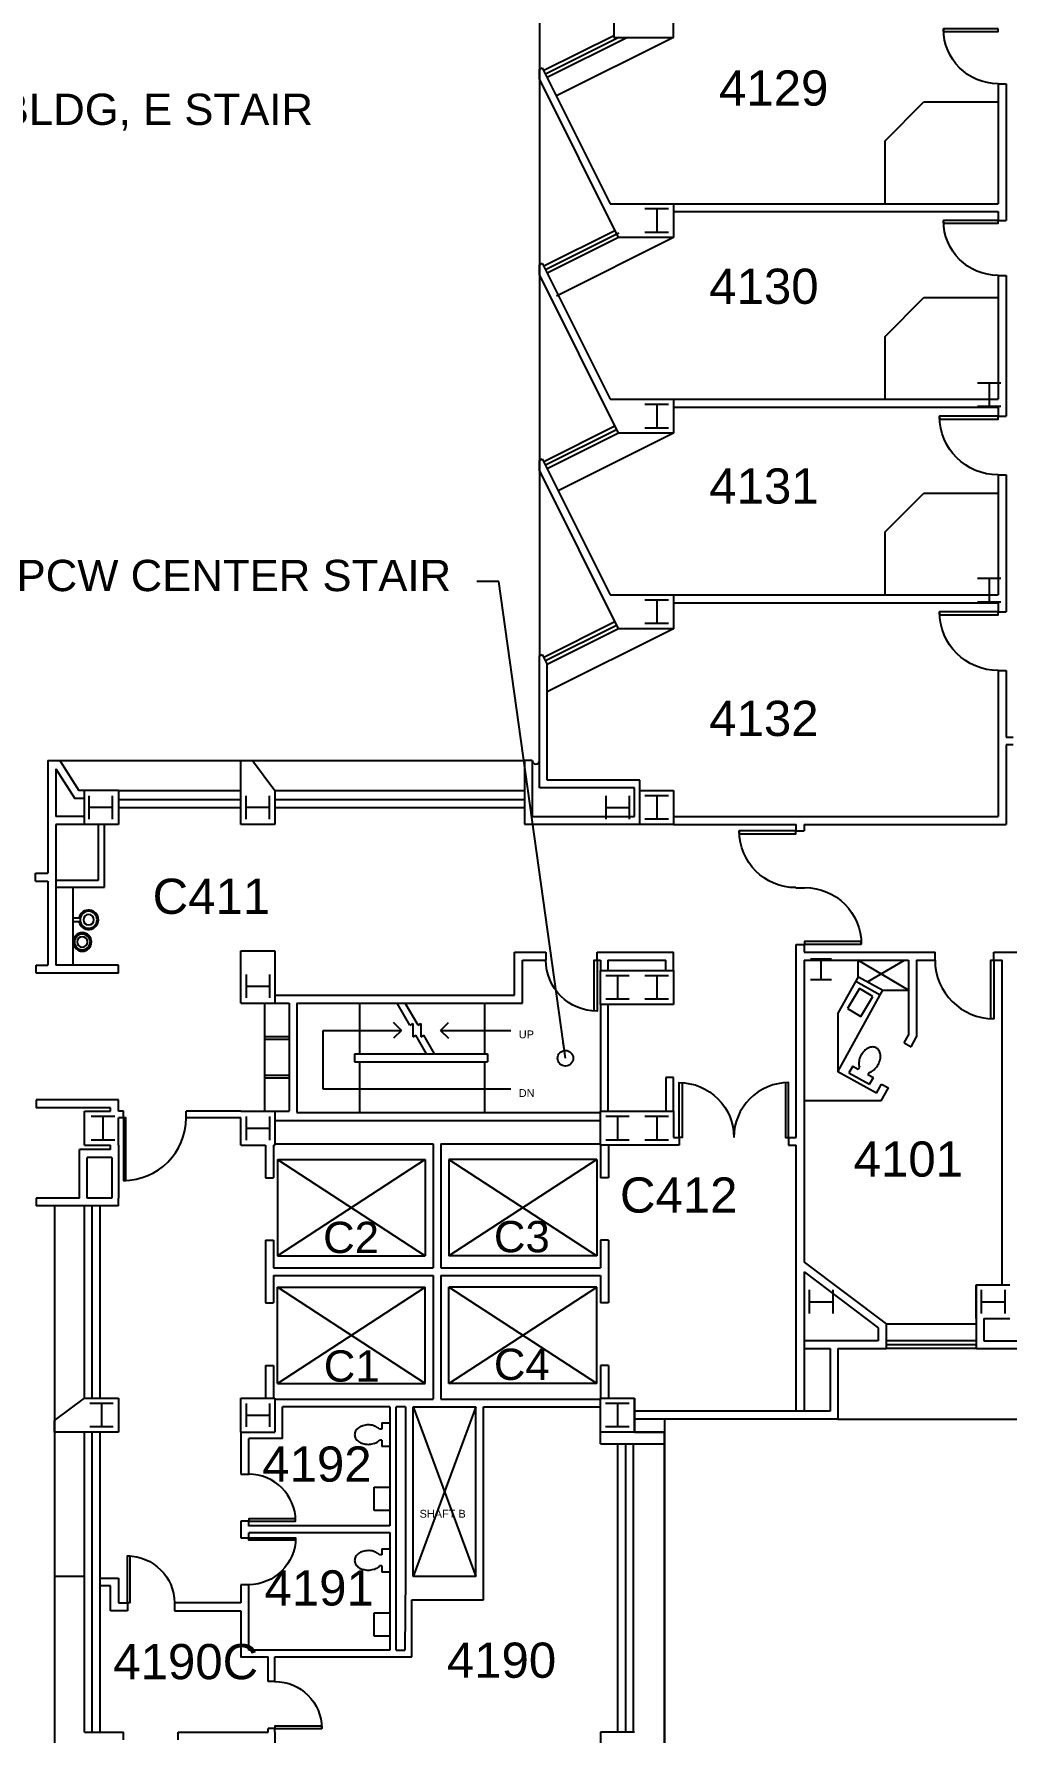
# Model space of a CAD drawing. Extents: x -84 to 5671, y -72 to 3104.
# Drawn here: x 3176 to 3922, y 1070 to 2372 of the extents above; entities that cross this region are included whole.
import ezdxf

# ---------------------------------------------------------------- set-up
doc = ezdxf.new("R2010")
doc.units = 0
doc.header["$LTSCALE"] = 12
doc.header["$MEASUREMENT"] = 0
doc.layers.get('0').update_dxf_attribs({"linetype": 'CONTINUOUS'})
for name, color, linetype in [('A-ANNO-RNUM', 4, 'CONTINUOUS'), ('A-ANNO-TEXT', 4, 'CONTINUOUS'), ('A-ANNO-TEXT-STAIR', 4, 'CONTINUOUS'), ('A-DOOR', 2, 'CONTINUOUS'), ('A-FLOR-CASE', 3, 'CONTINUOUS'), ('A-FLOR-EVTR', 2, 'CONTINUOUS'), ('A-FLOR-PFIX', 2, 'CONTINUOUS'), ('A-FLOR-STRS', 2, 'CONTINUOUS'), ('A-GLAZ', 2, 'CONTINUOUS'), ('A-GLAZ-SILL', 1, 'CONTINUOUS'), ('A-SHAFT', 1, 'CONTINUOUS'), ('A-WALL-FULL', 6, 'CONTINUOUS'), ('S-COLS', 5, 'CONTINUOUS')]:
    doc.layers.add(name, color=color, linetype=linetype)
doc.layers.get('0').freeze()
doc.styles.add('ARIAL', font='arial.ttf')
doc.styles.get("Standard").update_dxf_attribs({"font": 'SIMPLEX'})
doc.dimstyles.new('DIM1-4', dxfattribs={"dimscale": 48, "dimtxt": 0.09375, "dimasz": 0.125, "dimexe": 0.125, "dimexo": 0.09375, "dimgap": 0.046875, "dimtad": 1, "dimdec": 4, "dimzin": 7, "dimdsep": 46, "dimlunit": 4, "dimtxsty": 'Standard', "dimblk": 'TICK', "dimcen": 2.25, "dimdle": 1.5, "dimadec": 0, "dimazin": 0, "dimtfac": 1, "dimtdec": 4, "dimtix": 1, "dimtofl": 0, "dimtmove": 2, "dimatfit": 3, "dimldrblk": 'TICK', "dimfxl": 1, "dimtolj": 1, "dimtzin": 0, "dimarcsym": 0})

# ---------------------------------------------------------------- blocks, each defined once
blk = doc.blocks.new('*U20')
for p, q in [((0, 0), (0, 0)), ((-36, 0), (-36, 0))]:
    blk.add_line(p, q)
blk.add_lwpolyline([(0, 0), (0, -36), (-1.75, -36), (-1.75, 0)], close=True)
blk.add_arc((0, 0), 36, 180, 270)
blk = doc.blocks.new('TICK')
at = {"linetype": 'Continuous'}
blk.add_line((0.99, 0), (-0.99, 0), dxfattribs=at)
at = {"color": 11}
blk.add_line((-0.22, -0.22), (0.22, 0.22), dxfattribs=at)
blk = doc.blocks.new('drinking_fountain_round_4114 - drinking_fountain_-_wall_mounted_359-1659656-DRINKING FOUNTAIN ENLARGED PLANS')
for p, q in [((-20, -2.6), (-20, -2.3)), ((-20, -2.6), (13, -2.6)), ((6.5, -7.2), (6.5, -2.6)), ((9.5, -2.6), (9.5, -7.2)), ((13, -2.6), (13, -2.3))]:
    blk.add_line(p, q)
for centre, radius, start, end in [((-9, -9.6), 7.11, 90, 270), ((-9, -9.6), 6, 90, 270), ((-9, -9.6), 4, 90, 270), ((-9, -9.6), 7.11, 270, 90), ((-9, -9.6), 6, 270, 90), ((-9, -9.6), 4, 270, 90), ((8, -14.5), 7.5, 101.537, 78.463), ((8, -14.5), 6.5, 90, 270), ((8, -14.5), 4.02, 90, 270), ((8, -14.5), 6.5, 270, 90), ((8, -14.5), 4.02, 270, 90)]:
    blk.add_arc(centre, radius, start, end)
blk = doc.blocks.new('*U34')
for p, q in [((0, 0), (0, 0)), ((36, 0), (36, 0))]:
    blk.add_line(p, q)
blk.add_lwpolyline([(0, 0), (0, -36), (1.75, -36), (1.75, 0)], close=True)
blk.add_arc((0, 0), 36, 270, 0)
blk = doc.blocks.new('*U33')
for p, q in [((0, 0), (0, 0)), ((36, 0), (36, 0))]:
    blk.add_line(p, q)
blk.add_lwpolyline([(0, 0), (0, -36), (1.75, -36), (1.75, 0)], close=True)
blk.add_arc((0, 0), 36, 270, 0)
blk = doc.blocks.new('*U32')
for p, q in [((0, 0), (0, 0)), ((36, 0), (36, 0))]:
    blk.add_line(p, q)
blk.add_lwpolyline([(0, 0), (0, -36), (1.75, -36), (1.75, 0)], close=True)
blk.add_arc((0, 0), 36, 270, 0)
blk = doc.blocks.new('*U36')
for p, q in [((0, 0), (0, 0)), ((-36, 0), (-36, 0))]:
    blk.add_line(p, q)
blk.add_lwpolyline([(0, 0), (0, -36), (-1.75, -36), (-1.75, 0)], close=True)
blk.add_arc((0, 0), 36, 180, 270)

msp = doc.modelspace()

# ---------------------------------------------------------------- linework, layer by layer
at = {"layer": 'A-ANNO-TEXT'}
for p, q in [((3397.7, 1608), (3457.7, 1608)), ((3397.7, 1563), (3397.7, 1608)), ((3457.7, 1608), (3451.7, 1614)), ((3457.7, 1608), (3451.7, 1602)), ((3487.7, 1608), (3493.7, 1614)), ((3487.7, 1608), (3493.7, 1602)), ((3487.7, 1608), (3541.7, 1608)), ((3541.7, 1563), (3397.7, 1563))]:
    msp.add_line(p, q, dxfattribs=at)
at = {"layer": 'A-DOOR'}
msp.add_line((3760.3, 1717.5), (3767, 1717.5), dxfattribs=at)
for points in [[(3605.6, 1622.8), (3605.6, 1662), (3607.7, 1662), (3607.7, 1622.8, -0.414214), (3568.5, 1662)], [(3673.1, 1568), (3673.1, 1526), (3670.7, 1526), (3670.7, 1568, -0.414214), (3712.7, 1526)], [(3752.4, 1568), (3752.4, 1526), (3754.7, 1526), (3754.7, 1568, 0.414214), (3712.7, 1526)]]:
    msp.add_lwpolyline(points, format="xyb", dxfattribs=at)
msp.add_lwpolyline([(3244.5, 1541), (3244.5, 1493), (3246.2, 1493), (3246.2, 1541)], close=True, dxfattribs=at)
msp.add_arc((3244.5, 1541), 48, 270, 0, dxfattribs=at)
at = {"layer": 'A-FLOR-CASE'}
for p, q in [((3666.5, 2369.5), (3576.5, 2324.6)), ((3666.5, 2216), (3576.5, 2171.1)), ((3666.5, 2066), (3577.9, 2021.8)), ((3666.5, 1916), (3569.5, 1867.6)), ((3352.7, 1629), (3352.7, 1546)), ((3792.5, 1576.4), (3825, 1635.4)), ((3352.7, 1603.3), (3371.5, 1603.3)), ((3352.7, 1601.3), (3371.5, 1601.3)), ((3352.7, 1573.7), (3371.5, 1573.7)), ((3352.7, 1571.7), (3371.5, 1571.7)), ((3829.5, 1383), (3898.5, 1383))]:
    msp.add_line(p, q, dxfattribs=at)
at = {"layer": 'A-FLOR-EVTR'}
for p, q in [((3362.5, 1509), (3476, 1509)), ((3362.5, 1509), (3362.5, 1435.1)), ((3362.5, 1509), (3476, 1435.1)), ((3476, 1509), (3362.5, 1435.1)), ((3476, 1509), (3476, 1435.1)), ((3494, 1509), (3607.5, 1435.1)), ((3607.5, 1509), (3494, 1435.1)), ((3607.5, 1509), (3494, 1509)), ((3494, 1509), (3494, 1435.1)), ((3607.5, 1509), (3607.5, 1435.1)), ((3362.5, 1435.1), (3476, 1435.1)), ((3607.5, 1435.1), (3494, 1435.1)), ((3476, 1337.3), (3362.5, 1411.1)), ((3362.5, 1337.3), (3476, 1411.1)), ((3362.5, 1337.3), (3362.5, 1411.1)), ((3362.5, 1411.1), (3476, 1411.1)), ((3476, 1337.3), (3476, 1411.1)), ((3494, 1337.3), (3494, 1411.1)), ((3607.5, 1411.1), (3494, 1411.1)), ((3607.5, 1337.3), (3494, 1411.1)), ((3494, 1337.3), (3607.5, 1411.1)), ((3607.5, 1337.3), (3607.5, 1411.1)), ((3362.5, 1337.3), (3476, 1337.3)), ((3607.5, 1337.3), (3494, 1337.3))]:
    msp.add_line(p, q, dxfattribs=at)
at = {"layer": 'A-FLOR-PFIX'}
for p, q in [((3846.7, 1638.9), (3807.7, 1662)), ((3815.3, 1645.3), (3843.5, 1662)), ((3809.1, 1640.3), (3799.8, 1624.9)), ((3819.4, 1634.1), (3809.1, 1640.3)), ((3810.1, 1618.7), (3819.4, 1634.1)), ((3799.8, 1624.9), (3810.1, 1618.7)), ((3803.9, 1580.6), (3801, 1575.4)), ((3803.9, 1580.6), (3808.1, 1578.3)), ((3808.1, 1578.3), (3809, 1579.9)), ((3815.5, 1574.2), (3816.4, 1575.8)), ((3801, 1575.4), (3816.8, 1566.7)), ((3815.5, 1574.2), (3819.7, 1571.9)), ((3816.8, 1566.7), (3819.7, 1571.9)), ((3442.7, 1302.2), (3440.9, 1302.2)), ((3442.7, 1307), (3442.7, 1302.2)), ((3442.7, 1307), (3448.7, 1307)), ((3448.7, 1302.3), (3448.7, 1284.3)), ((3442.7, 1293.8), (3440.9, 1293.8)), ((3442.7, 1293.8), (3442.7, 1289)), ((3448.7, 1289), (3442.7, 1289)), ((3448.7, 1272.3), (3448.7, 1254.3)), ((3436.7, 1257.9), (3448.7, 1257.9)), ((3436.7, 1239.9), (3436.7, 1257.9)), ((3448.7, 1239.9), (3436.7, 1239.9)), ((3442.7, 1205.8), (3440.9, 1205.8)), ((3442.7, 1210.6), (3442.7, 1205.8)), ((3442.7, 1210.6), (3448.7, 1210.6)), ((3442.7, 1197.4), (3440.9, 1197.4)), ((3442.7, 1197.4), (3442.7, 1192.6)), ((3448.7, 1192.6), (3442.7, 1192.6)), ((3436.7, 1161.5), (3448.7, 1161.5)), ((3436.7, 1143.5), (3436.7, 1161.5)), ((3448.7, 1143.5), (3436.7, 1143.5))]:
    msp.add_line(p, q, dxfattribs=at)
for centre, radius, start, end in [((3819.6, 1583.2), 11, 147.6242, 167.6217), ((3823.1, 1582), 14.6, 134.6583, 151.14), ((3820.6, 1584.6), 11, 115.6023, 134.6583), ((3819.4, 1587.1), 8.25, 91.2494, 115.6023), ((3819.3, 1589.9), 5.44, 61.14, 91.2494), ((3819.3, 1589.9), 5.44, 31.0306, 61.14), ((3816.9, 1588.4), 8.25, 6.6777, 31.0306), ((3814.2, 1588.1), 11, 347.6217, 6.6777), ((3820.7, 1582.9), 12.1, 167.6217, 186.6777), ((3816.8, 1582.5), 8.25, 186.6777, 197.9775), ((3814.4, 1583.8), 8.25, 284.3025, 295.6023), ((3813.2, 1586.3), 11, 295.6023, 314.6583), ((3810.6, 1588.9), 14.6, 314.6583, 331.14), ((3810.6, 1588.9), 14.6, 331.14, 347.6217), ((3429.6, 1296.6), 8.25, 125.5377, 149.8906), ((3431.2, 1294.4), 11, 106.4817, 125.5377), ((3432.2, 1290.9), 14.6, 90, 106.4817), ((3432.9, 1294.5), 11, 73.5183, 93.5158), ((3432.6, 1293.4), 12.1, 54.4623, 73.5183), ((3434.9, 1296.6), 8.25, 43.1625, 54.4623), ((3427.2, 1298), 5.44, 149.8906, 180), ((3427.2, 1298), 5.44, 180, 210.1094), ((3429.6, 1299.4), 8.25, 210.1094, 234.4623), ((3431.2, 1301.7), 11, 234.4623, 253.5183), ((3432.2, 1305.2), 14.6, 253.5183, 270), ((3432.2, 1305.2), 14.6, 270, 286.4817), ((3433.3, 1301.7), 11, 286.4817, 305.5377), ((3434.9, 1299.4), 8.25, 305.5377, 316.8375), ((3427.2, 1201.6), 5.44, 149.8906, 180), ((3427.2, 1201.6), 5.44, 180, 210.1094), ((3429.6, 1200.2), 8.25, 125.5377, 149.8906), ((3429.6, 1203), 8.25, 210.1094, 234.4623), ((3431.2, 1198), 11, 106.4817, 125.5377), ((3432.2, 1194.5), 14.6, 90, 106.4817), ((3432.9, 1198.1), 11, 73.5183, 93.5158), ((3432.6, 1197), 12.1, 54.4623, 73.5183), ((3434.9, 1200.2), 8.25, 43.1625, 54.4623), ((3431.2, 1205.2), 11, 234.4623, 253.5183), ((3432.2, 1208.8), 14.6, 253.5183, 270), ((3432.2, 1208.8), 14.6, 270, 286.4817), ((3433.3, 1205.2), 11, 286.4817, 305.5377), ((3434.9, 1203), 8.25, 305.5377, 316.8375)]:
    msp.add_arc(centre, radius, start, end, dxfattribs=at)
at = {"layer": 'A-FLOR-STRS'}
for p, q in [((3425.5, 1629), (3425.5, 1590)), ((3464.1, 1612.1), (3454.4, 1629)), ((3470.4, 1612.1), (3460.6, 1629)), ((3521.5, 1629), (3521.5, 1590)), ((3464.1, 1612.1), (3466.3, 1613.3)), ((3466.3, 1613.3), (3466.3, 1603.1)), ((3466.3, 1603.1), (3468.6, 1604.4)), ((3476.9, 1590), (3468.6, 1604.4)), ((3470.4, 1612.1), (3472.5, 1613.3)), ((3472.5, 1613.3), (3472.5, 1603.1)), ((3472.5, 1603.1), (3474.8, 1604.4)), ((3483.1, 1590), (3474.8, 1604.4)), ((3421.7, 1590), (3421.7, 1584)), ((3421.7, 1590), (3523.7, 1590)), ((3523.7, 1590), (3523.7, 1584)), ((3421.7, 1584), (3523.7, 1584)), ((3425.5, 1584), (3425.5, 1545)), ((3521.5, 1584), (3521.5, 1545))]:
    msp.add_line(p, q, dxfattribs=at)
at = {"layer": 'A-GLAZ'}
for p, q in [((3624.5, 2369.5), (3568.1, 2341.4)), ((3624.5, 2219.5), (3568.1, 2191.4)), ((3622.7, 2068.6), (3568.1, 2041.4)), ((3622.7, 1918.6), (3568.1, 1891.4)), ((3240.5, 1785), (3334.5, 1785)), ((3360.5, 1785), (3552, 1785)), ((3220.5, 1326), (3220.5, 1473.5)), ((3898.5, 1367), (3829.5, 1367)), ((3220.5, 1070), (3220.5, 1300)), ((3629.5, 1291), (3629.5, 1070))]:
    msp.add_line(p, q, dxfattribs=at)
at = {"layer": 'A-GLAZ-SILL'}
for p, q in [((3620.5, 2370.8), (3566.8, 2344.1)), ((3631.2, 2369.5), (3569.5, 2338.7)), ((3621.4, 2221.3), (3566.8, 2194.1)), ((3624.2, 2216), (3569.5, 2188.7)), ((3621.4, 2071.3), (3566.8, 2044.1)), ((3624.2, 2066), (3569.5, 2038.7)), ((3621.4, 1921.3), (3566.8, 1894.1)), ((3624.2, 1916), (3569.5, 1888.7)), ((3240.5, 1792), (3334.5, 1792)), ((3360.5, 1792), (3552, 1792)), ((3240.5, 1779), (3334.5, 1779)), ((3360.5, 1779), (3552, 1779)), ((3214.5, 1326), (3214.5, 1473.5)), ((3226.5, 1326), (3226.5, 1473.5)), ((3898.5, 1370), (3829.5, 1370)), ((3898.5, 1364), (3829.5, 1364)), ((3214.5, 1070), (3214.5, 1300)), ((3226.5, 1070), (3226.5, 1300)), ((3623.5, 1291), (3623.5, 1070)), ((3635.5, 1291), (3635.5, 1070))]:
    msp.add_line(p, q, dxfattribs=at)
at = {"layer": 'A-SHAFT'}
for p, q in [((3514.7, 1319.3), (3466.7, 1189.4)), ((3466.7, 1319.3), (3514.7, 1189.4))]:
    msp.add_line(p, q, dxfattribs=at)
at = {"layer": 'A-WALL-FULL'}
for p, q in [((3563.5, 2876.2), (3563.5, 1895.2)), ((3620.5, 2448), (3620.5, 2369.5)), ((3666.5, 2369.5), (3666.5, 2395.5)), ((3620.5, 2369.5), (3666.5, 2369.5)), ((3563.5, 2345.2), (3565.7, 2346.3)), ((3563.5, 2337.2), (3563.5, 2345.2)), ((3565.7, 2346.3), (3617.7, 2242)), ((3563.5, 2337.2), (3624, 2216)), ((3915.5, 2334), (3921.5, 2334)), ((3915.5, 2334), (3915.5, 2242)), ((3921.5, 2334), (3921.5, 2229)), ((3828.5, 2290), (3858.5, 2320)), ((3858.5, 2320), (3915.5, 2320)), ((3828.5, 2290), (3828.5, 2242)), ((3617.7, 2242), (3666.5, 2242)), ((3666.5, 2242), (3915.5, 2242)), ((3666.5, 2242), (3666.5, 2216)), ((3666.5, 2236), (3915.5, 2236)), ((3915.5, 2236), (3915.5, 2229)), ((3915.5, 2229), (3921.5, 2229)), ((3666.5, 2216), (3624, 2216)), ((3563.5, 2195.2), (3565.7, 2196.3)), ((3563.5, 2187.2), (3563.5, 2195.2)), ((3565.7, 2196.3), (3617.7, 2092)), ((3563.5, 2187.2), (3624, 2066)), ((3915.5, 2187), (3915.5, 2092)), ((3915.5, 2187), (3921.5, 2187)), ((3921.5, 2187), (3921.5, 2079)), ((3828.5, 2140), (3858.5, 2170)), ((3858.5, 2170), (3915.5, 2170)), ((3828.5, 2140), (3828.5, 2092)), ((3617.7, 2092), (3666.5, 2092)), ((3666.5, 2092), (3915.5, 2092)), ((3666.5, 2092), (3666.5, 2066)), ((3666.5, 2086), (3915.5, 2086)), ((3915.5, 2086), (3915.5, 2079)), ((3915.5, 2079), (3921.5, 2079)), ((3666.5, 2066), (3624, 2066)), ((3563.5, 2045.2), (3565.7, 2046.3)), ((3563.5, 2037.2), (3563.5, 2045.2)), ((3565.7, 2046.3), (3617.7, 1942)), ((3563.5, 2037.2), (3624, 1916)), ((3915.5, 2034), (3915.5, 1942)), ((3915.5, 2034), (3921.5, 2034)), ((3921.5, 2034), (3921.5, 1929)), ((3828.5, 1990), (3858.5, 2020)), ((3858.5, 2020), (3915.5, 2020)), ((3828.5, 1990), (3828.5, 1942)), ((3617.7, 1942), (3666.5, 1942)), ((3666.5, 1942), (3915.5, 1942)), ((3666.5, 1942), (3666.5, 1916)), ((3666.5, 1936), (3915.5, 1936)), ((3915.5, 1936.5), (3915.5, 1929)), ((3915.5, 1929), (3921.5, 1929)), ((3666.5, 1916), (3624, 1916)), ((3563.5, 1895.2), (3565.7, 1896.3)), ((3563.5, 1794), (3563.5, 1895.2)), ((3565.7, 1896.3), (3569.5, 1888.6)), ((3569.5, 1800), (3569.5, 1888.6)), ((3915.5, 1884), (3915.5, 1772)), ((3915.5, 1884), (3921.5, 1884)), ((3921.5, 1884), (3921.5, 1833)), ((3921.5, 1833), (3927, 1833)), ((3921.5, 1827.1), (3921.5, 1766)), ((3927, 1827), (3921.5, 1827)), ((3186.5, 1815), (3195.5, 1815)), ((3186.5, 1815), (3186.5, 1728.5)), ((3195.5, 1815), (3552, 1815)), ((3195.5, 1815), (3210.2, 1792)), ((3334.5, 1766), (3334.5, 1815)), ((3334.5, 1815), (3343.5, 1815)), ((3343.5, 1815), (3360.5, 1792)), ((3558, 1815), (3552, 1815)), ((3552, 1815), (3552, 1766.2)), ((3558, 1815), (3558, 1772.2)), ((3192.5, 1808.6), (3192.5, 1772)), ((3192.5, 1808.6), (3207, 1786)), ((3640.5, 1800), (3569.5, 1800)), ((3640.5, 1772.2), (3640.5, 1800)), ((3214.5, 1786), (3207, 1786)), ((3240.5, 1792), (3210.2, 1792)), ((3214.5, 1766), (3214.5, 1792)), ((3240.5, 1792), (3240.5, 1766)), ((3360.5, 1792), (3360.5, 1766)), ((3636.5, 1794), (3563.5, 1794)), ((3636.5, 1772.2), (3636.5, 1794)), ((3640.5, 1792), (3666.5, 1792)), ((3640.5, 1766), (3640.5, 1792)), ((3666.5, 1792), (3666.5, 1766)), ((3214.5, 1772), (3192.5, 1772)), ((3558, 1772.2), (3636.5, 1772.2)), ((3666.5, 1772), (3915.5, 1772)), ((3214.5, 1766), (3192.5, 1766)), ((3192.5, 1766), (3192.5, 1658)), ((3240.5, 1766), (3214.5, 1766)), ((3225, 1766), (3225, 1722.9)), ((3230, 1717.9), (3230, 1766)), ((3360.5, 1766), (3334.5, 1766)), ((3552, 1766.2), (3640.5, 1766.2)), ((3666.5, 1766), (3640.5, 1766)), ((3666.5, 1766), (3760.5, 1766)), ((3760.5, 1761), (3760.5, 1766)), ((3760.5, 1761), (3766.5, 1761)), ((3766.5, 1766), (3766.5, 1761)), ((3766.5, 1766), (3921.5, 1766)), ((3177, 1728.5), (3186.5, 1728.5)), ((3177, 1722.5), (3177, 1728.5)), ((3177, 1722.5), (3186.5, 1722.5)), ((3186.5, 1722.5), (3186.5, 1658)), ((3225, 1722.9), (3192.5, 1722.9)), ((3192.5, 1717.9), (3205.5, 1717.9)), ((3205.5, 1717.9), (3230, 1717.9)), ((3205.5, 1717.9), (3205.5, 1658)), ((3334.5, 1629), (3334.5, 1669)), ((3334.5, 1669), (3360.5, 1669)), ((3360.5, 1669), (3360.5, 1629)), ((3544.5, 1635), (3544.5, 1668)), ((3544.5, 1668), (3568.5, 1668)), ((3568.5, 1668), (3568.5, 1662)), ((3607.7, 1668), (3666.5, 1668)), ((3607.7, 1662), (3607.7, 1668)), ((3666.5, 1654), (3666.5, 1668)), ((3760.5, 1526), (3760.5, 1674)), ((3760.5, 1674), (3766.5, 1674)), ((3766.5, 1674), (3766.5, 1668)), ((3766.5, 1668), (3867, 1668)), ((3804.2, 1668), (3867, 1668)), ((3867, 1662), (3867, 1668)), ((3912, 1662), (3912, 1668)), ((3912, 1668), (3988.7, 1668)), ((3177.4, 1652), (3177.4, 1658)), ((3177.4, 1658), (3186.5, 1658)), ((3205.5, 1658), (3192.5, 1658)), ((3240.5, 1658), (3205.5, 1658)), ((3240.5, 1652), (3240.5, 1658)), ((3550.5, 1629), (3550.5, 1662)), ((3550.5, 1662), (3568.5, 1662)), ((3607.7, 1662), (3610.5, 1662)), ((3610.5, 1662), (3610.5, 1654)), ((3610.5, 1654), (3666.5, 1654)), ((3610.5, 1628), (3610.5, 1654)), ((3616, 1662), (3660.5, 1662)), ((3616, 1662), (3616, 1654)), ((3660.5, 1654), (3660.5, 1662)), ((3666.5, 1654), (3666.5, 1628)), ((3766.5, 1662), (3846.7, 1662)), ((3766.5, 1662), (3766.5, 1430.3)), ((3807.7, 1662), (3807.7, 1649.4)), ((3846.7, 1662), (3846.7, 1604.5)), ((3852.7, 1662), (3867, 1662)), ((3852.7, 1662), (3852.7, 1603)), ((3912, 1662), (3918.5, 1662)), ((3918.5, 1413), (3918.5, 1662)), ((3240.5, 1652), (3177.4, 1652)), ((3792.5, 1620.7), (3808.2, 1649.2)), ((3806.3, 1645.7), (3825, 1635.4)), ((3808.2, 1649.2), (3827, 1638.9)), ((3334.5, 1629), (3360.5, 1629)), ((3359.5, 1629), (3371.5, 1629)), ((3360.5, 1635), (3544.5, 1635)), ((3371.5, 1629), (3371.5, 1546)), ((3377.5, 1629), (3550.5, 1629)), ((3377.5, 1629), (3377.5, 1545)), ((3610.5, 1628), (3610.5, 1545.5)), ((3666.5, 1628), (3610.5, 1628)), ((3616, 1628), (3616, 1546)), ((3825, 1635.4), (3827, 1638.9)), ((3827, 1638.9), (3846.7, 1638.9)), ((3792.5, 1620.7), (3792.5, 1576.4)), ((3843.3, 1598.4), (3846.7, 1604.5)), ((3848.6, 1595.5), (3852.7, 1603)), ((3843.3, 1598.4), (3848.6, 1595.5)), ((3822.2, 1560), (3792.5, 1576.4)), ((3660.5, 1572), (3660.5, 1546)), ((3666.5, 1572), (3660.5, 1572)), ((3666.5, 1546), (3666.5, 1572)), ((3822.2, 1560), (3826, 1566.9)), ((3825.7, 1554), (3831.2, 1564)), ((3826, 1566.9), (3831.2, 1564)), ((3240.5, 1554.8), (3177.4, 1554.8)), ((3177.4, 1554.8), (3177.4, 1548.8)), ((3240.5, 1546), (3240.5, 1554.8)), ((3825.7, 1554), (3766.5, 1554)), ((3234.5, 1548.8), (3177.4, 1548.8)), ((3214.5, 1546), (3234.5, 1546)), ((3214.5, 1520), (3214.5, 1546)), ((3234.5, 1546), (3234.5, 1548.8)), ((3244.5, 1546), (3240.5, 1546)), ((3240.5, 1520), (3240.5, 1541)), ((3244.5, 1541), (3240.5, 1541)), ((3244.5, 1541), (3244.5, 1546)), ((3334.5, 1546), (3292.5, 1546)), ((3292.5, 1541), (3292.5, 1546)), ((3334.5, 1541), (3292.5, 1541)), ((3334.5, 1546), (3360.5, 1546)), ((3334.5, 1520), (3334.5, 1541)), ((3360.5, 1546), (3371.5, 1546)), ((3360.5, 1546), (3360.5, 1520)), ((3360.5, 1539), (3610.5, 1539)), ((3377.5, 1545), (3610.5, 1545)), ((3610.5, 1520), (3610.5, 1546)), ((3610.5, 1546), (3666.5, 1546)), ((3666.5, 1546), (3666.5, 1526)), ((3666.5, 1526), (3670.7, 1526)), ((3670.7, 1526), (3670.7, 1520)), ((3754.7, 1526), (3760.5, 1526)), ((3754.7, 1526), (3754.7, 1520)), ((3210.7, 1479.5), (3210.7, 1516.6)), ((3234.5, 1516.6), (3210.7, 1516.6)), ((3214.5, 1520), (3234.5, 1520)), ((3235.5, 1510.6), (3216.7, 1510.6)), ((3216.7, 1479.5), (3216.7, 1510.6)), ((3234.5, 1516.6), (3234.5, 1520)), ((3235.5, 1510.6), (3235.5, 1479.5)), ((3240.5, 1520), (3240.5, 1479.5)), ((3334.5, 1520), (3353.5, 1520)), ((3353.5, 1520), (3353.5, 1495.1)), ((3359.5, 1520), (3359.5, 1495.1)), ((3359.5, 1520), (3360.5, 1520)), ((3360.5, 1521), (3482, 1521)), ((3482, 1521), (3482, 1426.1)), ((3488, 1521), (3488, 1426.1)), ((3488, 1521), (3610.5, 1521)), ((3610.5, 1520), (3610.5, 1495.1)), ((3670.7, 1520), (3610.5, 1520)), ((3616.5, 1520), (3616.5, 1495.1)), ((3754.7, 1520), (3760.5, 1520)), ((3760.5, 1316), (3760.5, 1520)), ((3353.5, 1495.1), (3359.5, 1495.1)), ((3616.5, 1495.1), (3610.5, 1495.1)), ((3210.7, 1479.5), (3177.4, 1479.5)), ((3177.4, 1479.5), (3177.4, 1473.5)), ((3240.7, 1473.5), (3177.4, 1473.5)), ((3191.5, 1473.5), (3191.5, 840)), ((3235.5, 1479.5), (3216.7, 1479.5)), ((3240.7, 1479.5), (3240.5, 1479.5)), ((3240.7, 1473.5), (3240.7, 1479.5)), ((3353.5, 1447.1), (3359.5, 1447.1)), ((3353.5, 1447.1), (3353.5, 1399.1)), ((3359.5, 1447.1), (3359.5, 1426.1)), ((3610.5, 1447.1), (3610.5, 1426.1)), ((3616.5, 1447.1), (3610.5, 1447.1)), ((3616.5, 1447.1), (3616.5, 1399.1)), ((3359.5, 1426.1), (3482, 1426.1)), ((3359.5, 1420.1), (3359.5, 1399.1)), ((3359.5, 1420.1), (3482, 1420.1)), ((3482, 1420.1), (3482, 1325.3)), ((3488, 1426.1), (3610.5, 1426.1)), ((3488, 1420.1), (3488, 1325.3)), ((3488, 1420.1), (3610.5, 1420.1)), ((3610.5, 1420.1), (3610.5, 1399.1)), ((3766.5, 1430.3), (3829.5, 1383)), ((3766.5, 1422.8), (3823.5, 1380)), ((3766.5, 1422.8), (3766.5, 1316)), ((3898.5, 1413), (3924.5, 1413)), ((3898.5, 1413), (3898.5, 1364)), ((3353.5, 1399.1), (3359.5, 1399.1)), ((3616.5, 1399.1), (3610.5, 1399.1)), ((3829.5, 1383), (3829.5, 1364)), ((3904.5, 1387), (3924.5, 1387)), ((3904.5, 1387), (3904.5, 1370)), ((3823.5, 1370), (3766.5, 1370)), ((3823.5, 1380), (3823.5, 1370)), ((3904.5, 1370), (3958.5, 1370)), ((3766.5, 1364), (3786.5, 1364)), ((3786.5, 1364), (3786.5, 1316)), ((3792.5, 1364), (3792.5, 1310)), ((3792.5, 1364), (3829.5, 1364)), ((3898.5, 1364), (3964.5, 1364)), ((3353.5, 1351.1), (3353.5, 1326)), ((3353.5, 1351.1), (3359.5, 1351.1)), ((3359.5, 1351.1), (3359.5, 1326)), ((3616.5, 1351.1), (3610.5, 1351.1)), ((3610.5, 1351.1), (3610.5, 1326)), ((3616.5, 1351.1), (3616.5, 1326)), ((3191.5, 1309), (3214.5, 1326)), ((3214.5, 1326), (3240.5, 1326)), ((3240.5, 1326), (3240.5, 1300)), ((3334.5, 1326), (3360.5, 1326)), ((3334.5, 1300), (3334.5, 1326)), ((3360.5, 1326), (3360.5, 1300)), ((3360.5, 1325.3), (3482, 1325.3)), ((3448.7, 1319.3), (3366.5, 1319.3)), ((3448.7, 1319.3), (3448.7, 1228.2)), ((3453.5, 1183.4), (3453.5, 1319.3)), ((3460.7, 1319.3), (3453.5, 1319.3)), ((3460.7, 1319.3), (3460.7, 1189.4)), ((3466.7, 1319.3), (3514.7, 1319.3)), ((3466.7, 1189.4), (3466.7, 1319.3)), ((3488, 1325.3), (3610.5, 1325.3)), ((3514.7, 1189.4), (3514.7, 1319.3)), ((3520.7, 1319.3), (3610.5, 1319.3)), ((3520.7, 1171.4), (3520.7, 1319.3)), ((3610.5, 1326), (3636.5, 1326)), ((3610.5, 1291), (3610.5, 1326)), ((3636.5, 1300), (3636.5, 1326)), ((3786.5, 1316), (3636.5, 1316)), ((3191.5, 1300), (3191.5, 1309)), ((3792.5, 1310), (3636.5, 1310)), ((3659.5, 1310), (3659.5, 1205)), ((3792.5, 1310), (5116.7, 1310)), ((3240.5, 1300), (3191.5, 1300)), ((3334.5, 1300), (3360.5, 1300)), ((3334.5, 1300), (3334.5, 1267.8)), ((3334.5, 1300), (3334.5, 1267.8)), ((3366.5, 1295), (3340.5, 1295)), ((3340.5, 1267.8), (3340.5, 1295)), ((3610.5, 1291), (3659.5, 1291)), ((3636.5, 1300), (3659.5, 1300)), ((3659.5, 1300), (3636.5, 1300)), ((3659.5, 840), (3659.5, 1300)), ((3334.5, 1267.8), (3340.5, 1267.8)), ((3340.5, 1231.8), (3334.5, 1231.8)), ((3334.5, 1231.8), (3334.5, 1219)), ((3340.5, 1228), (3340.5, 1231.8)), ((3448.7, 1228.2), (3340.5, 1228.2)), ((3334.5, 1219), (3340.5, 1219)), ((3340.5, 1222.9), (3448.7, 1222.9)), ((3340.5, 1219), (3340.5, 1222.7)), ((3448.7, 1222.9), (3448.7, 1132.9)), ((3659.5, 1205), (3659.5, 840)), ((3214.5, 1189.4), (3191.5, 1189.4)), ((3191.5, 1189.4), (3191.5, 840)), ((3226.5, 1188), (3240.5, 1188)), ((3226.5, 1182), (3226.5, 1188)), ((3240.5, 1188), (3240.5, 1169)), ((3460.7, 1189.4), (3460.4, 1132.9)), ((3514.7, 1189.4), (3466.7, 1189.4)), ((3234.5, 1182), (3226.5, 1182)), ((3234.5, 1163), (3234.5, 1182)), ((3340.5, 1132.9), (3340.5, 1183)), ((3453.5, 1132.9), (3453.5, 1183.4)), ((3247.5, 1163), (3234.5, 1163)), ((3240.5, 1169), (3247.5, 1169)), ((3247.5, 1169), (3247.5, 1163)), ((3334.5, 1169), (3283.5, 1169)), ((3283.5, 1169), (3283.5, 1163)), ((3283.5, 1163), (3334.5, 1163)), ((3465.6, 1127.6), (3465.6, 1171.4)), ((3465.6, 1171.4), (3520.7, 1171.4)), ((3448.7, 1132.9), (3340.5, 1132.9)), ((3355.5, 1108.8), (3355.5, 1127.6)), ((3360.5, 1108.8), (3360.5, 1127.6)), ((3453.5, 1132.9), (3460.4, 1132.9)), ((3360.5, 1108.8), (3355.5, 1108.8)), ((3214.5, 1070), (3240.5, 1070)), ((3240.5, 1070), (3244.5, 1070)), ((3244.5, 1064), (3244.5, 1070)), ((3286.5, 1070), (3355.5, 1070)), ((3286.5, 1064), (3286.5, 1070)), ((3355.5, 1070), (3355.5, 1072.8)), ((3360.5, 1072.8), (3355.5, 1072.8)), ((3360.5, 1070), (3360.5, 1072.8)), ((3610.5, 1070), (3610.5, 1044)), ((3636.5, 1070), (3610.5, 1070))]:
    msp.add_line(p, q, dxfattribs=at)
for points in [[(3366.5, 1295), (3366.5, 1319.3)], [(3334.5, 1183), (3334.5, 1169)], [(3340.5, 1183), (3334.5, 1183)], [(3334.5, 1163), (3334.5, 1127.6), (3340.5, 1127.6), (3340.5, 1127.6), (3355.5, 1127.6)], [(3360.5, 1127.6), (3465.6, 1127.6)], [(3360.5, 1070), (3360.5, 1050)]]:
    msp.add_lwpolyline(points, dxfattribs=at)
msp.add_arc((3560.8, 1815), 2.7, 180, 0, dxfattribs=at)
at = {"layer": 'S-COLS'}
for p, q in [((3662.5, 2238), (3644.5, 2238)), ((3653.5, 2238), (3653.5, 2220)), ((3662.5, 2220), (3644.5, 2220)), ((3917.5, 2104.5), (3899.5, 2104.5)), ((3908.5, 2104.5), (3908.5, 2086.5)), ((3662.5, 2088), (3644.5, 2088)), ((3653.5, 2088), (3653.5, 2070)), ((3917.5, 2086.5), (3899.5, 2086.5)), ((3662.5, 2070), (3644.5, 2070)), ((3917.5, 1954.5), (3899.5, 1954.5)), ((3908.5, 1954.5), (3908.5, 1936.5)), ((3662.5, 1938), (3644.5, 1938)), ((3653.5, 1938), (3653.5, 1920)), ((3917.5, 1936.5), (3899.5, 1936.5)), ((3662.5, 1920), (3644.5, 1920)), ((3218.1, 1770), (3218.1, 1788)), ((3236.1, 1770), (3236.1, 1788)), ((3338.5, 1770), (3338.5, 1788)), ((3356.5, 1770), (3356.5, 1788)), ((3614.5, 1788), (3614.5, 1770)), ((3632.5, 1788), (3632.5, 1770)), ((3662.5, 1788), (3644.5, 1788)), ((3653.5, 1788), (3653.5, 1770)), ((3236.1, 1779), (3218.1, 1779)), ((3356.5, 1779), (3338.5, 1779)), ((3614.5, 1779), (3632.5, 1779)), ((3662.5, 1770), (3644.5, 1770)), ((3771.5, 1663), (3787.5, 1663)), ((3779.5, 1663), (3779.5, 1647)), ((3338.5, 1651), (3338.5, 1633)), ((3338.5, 1642), (3356.5, 1642)), ((3356.5, 1651), (3356.5, 1633)), ((3632.5, 1650), (3614.5, 1650)), ((3623.5, 1650), (3623.5, 1632)), ((3662.5, 1650), (3644.5, 1650)), ((3653.5, 1650), (3653.5, 1632)), ((3771.5, 1647), (3787.5, 1647)), ((3632.5, 1632), (3614.5, 1632)), ((3662.5, 1632), (3644.5, 1632)), ((3237.7, 1542), (3219.7, 1542)), ((3228.7, 1542), (3228.7, 1524)), ((3338.5, 1542), (3338.5, 1524)), ((3356.5, 1542), (3356.5, 1524)), ((3632.5, 1542), (3614.5, 1542)), ((3623.5, 1542), (3623.5, 1524)), ((3662.5, 1542), (3644.5, 1542)), ((3653.5, 1542), (3653.5, 1524)), ((3237.7, 1524), (3219.7, 1524)), ((3338.5, 1533), (3356.5, 1533)), ((3632.5, 1524), (3614.5, 1524)), ((3662.5, 1524), (3644.5, 1524)), ((3770.5, 1409), (3770.5, 1391)), ((3788.5, 1409), (3788.5, 1391)), ((3898.5, 1387), (3898.5, 1413)), ((3902.5, 1409), (3902.5, 1391)), ((3920.5, 1409), (3920.5, 1391)), ((3770.5, 1400), (3788.5, 1400)), ((3902.5, 1400), (3920.5, 1400)), ((3236.5, 1322), (3218.5, 1322)), ((3227.5, 1322), (3227.5, 1304)), ((3338.5, 1322), (3338.5, 1304)), ((3356.5, 1322), (3356.5, 1304)), ((3632.3, 1322), (3614.3, 1322)), ((3623.3, 1322), (3623.3, 1304)), ((3636.5, 1326), (3636.5, 1300)), ((3236.5, 1304), (3218.5, 1304)), ((3338.5, 1313), (3356.5, 1313)), ((3632.3, 1304), (3614.3, 1304)), ((3636.5, 1300), (3610.5, 1300))]:
    msp.add_line(p, q, dxfattribs=at)

# ---------------------------------------------------------------- block references
at = {"layer": 'A-DOOR'}
for p, xscale, yscale, zscale, rotation in [((3915.5, 2376), -1.166666666666654, 1.166666666666654, 1.166666666666653, 270), ((3915.5, 2229), -1.166666666666654, 1.166666666666654, 1.166666666666653, 270), ((3915.5, 2079), -1.25, 1.25, 1.25, 270), ((3915.5, 1929), -1.25, 1.25, 1.25, 270), ((3760.3, 1761), -1.207635870378368, 1.20763587037888, 1.207635870378714, 270), ((3767, 1674.1), -1.207635870378368, 1.20763587037888, 1.207635870378714, 90)]:
    msp.add_blockref('*U20', p, dxfattribs=dict(at, xscale=xscale, yscale=yscale, zscale=zscale, rotation=rotation))
at = {"layer": 'A-DOOR', "xscale": 1.25, "yscale": 1.25, "zscale": 1.25}
msp.add_blockref('*U20', (3912, 1662), dxfattribs=at)
at = {"layer": 'A-DOOR', "rotation": 90}
msp.add_blockref('*U33', (3340.5, 1231.8), dxfattribs=at)
at = {"layer": 'A-DOOR', "xscale": -1}
for name, p, rotation in [('*U34', (3340.5, 1219), 90), ('*U32', (3247.5, 1169), 180), ('*U36', (3360.5, 1072.8), 90)]:
    msp.add_blockref(name, p, dxfattribs=dict(at, rotation=rotation))
at = {"layer": 'A-FLOR-PFIX', "rotation": 90}
msp.add_blockref('drinking_fountain_round_4114 - drinking_fountain_-_wall_mounted_359-1659656-DRINKING FOUNTAIN ENLARGED PLANS', (3203.2, 1684.9), dxfattribs=at)

# ---------------------------------------------------------------- texts
at = {"layer": 'A-ANNO-RNUM', "style": 'ARIAL'}
for s, p in [('4129', (3701.3, 2317.2)), ('4130', (3693.8, 2165.2)), ('4131', (3693.8, 2012)), ('4132', (3693.8, 1833.8)), ('C411', (3266.8, 1697.4)), ('4101', (3804.6, 1495.9)), ('C412', (3625.3, 1468.3)), ('4192', (3350.9, 1262)), ('4191', (3352.6, 1167)), ('4190C', (3236.6, 1110.5)), ('4190', (3492.5, 1111.6))]:
    msp.add_text(s, height=27, dxfattribs=at).set_placement(p)
at = {"layer": 'A-ANNO-TEXT', "style": 'ARIAL'}
for s, p in [('UP', (3547.7, 1602)), ('DN', (3547.7, 1557)), ('SHAFT B', (3471.6, 1234.4))]:
    msp.add_text(s, height=6, dxfattribs=at).set_placement(p)
at = {"layer": 'A-ANNO-TEXT-STAIR', "style": 'ARIAL'}
for s, p in [('N BLDG, E STAIR', (3116, 2302.4)), ('PCW CENTER STAIR', (3162.4, 1944.9)), ('C2', (3397.6, 1437.3)), ('C3', (3528.6, 1437.9)), ('C1', (3398.1, 1338.7)), ('C4', (3528.6, 1340))]:
    msp.add_text(s, height=24, dxfattribs=at).set_placement(p)

# ---------------------------------------------------------------- leaders
at = {"layer": 'A-ANNO-TEXT-STAIR'}
msp.add_leader([(3583.5, 1586.7), (3532.5, 1952.3), (3515.4, 1952.3)], dimstyle='DIM1-4', override={"dimscale": 96, "dimgap": 0, "dimtad": 0, "dimldrblk": 'DotBlank'}, dxfattribs=at)

doc.saveas('drawing.dxf')
